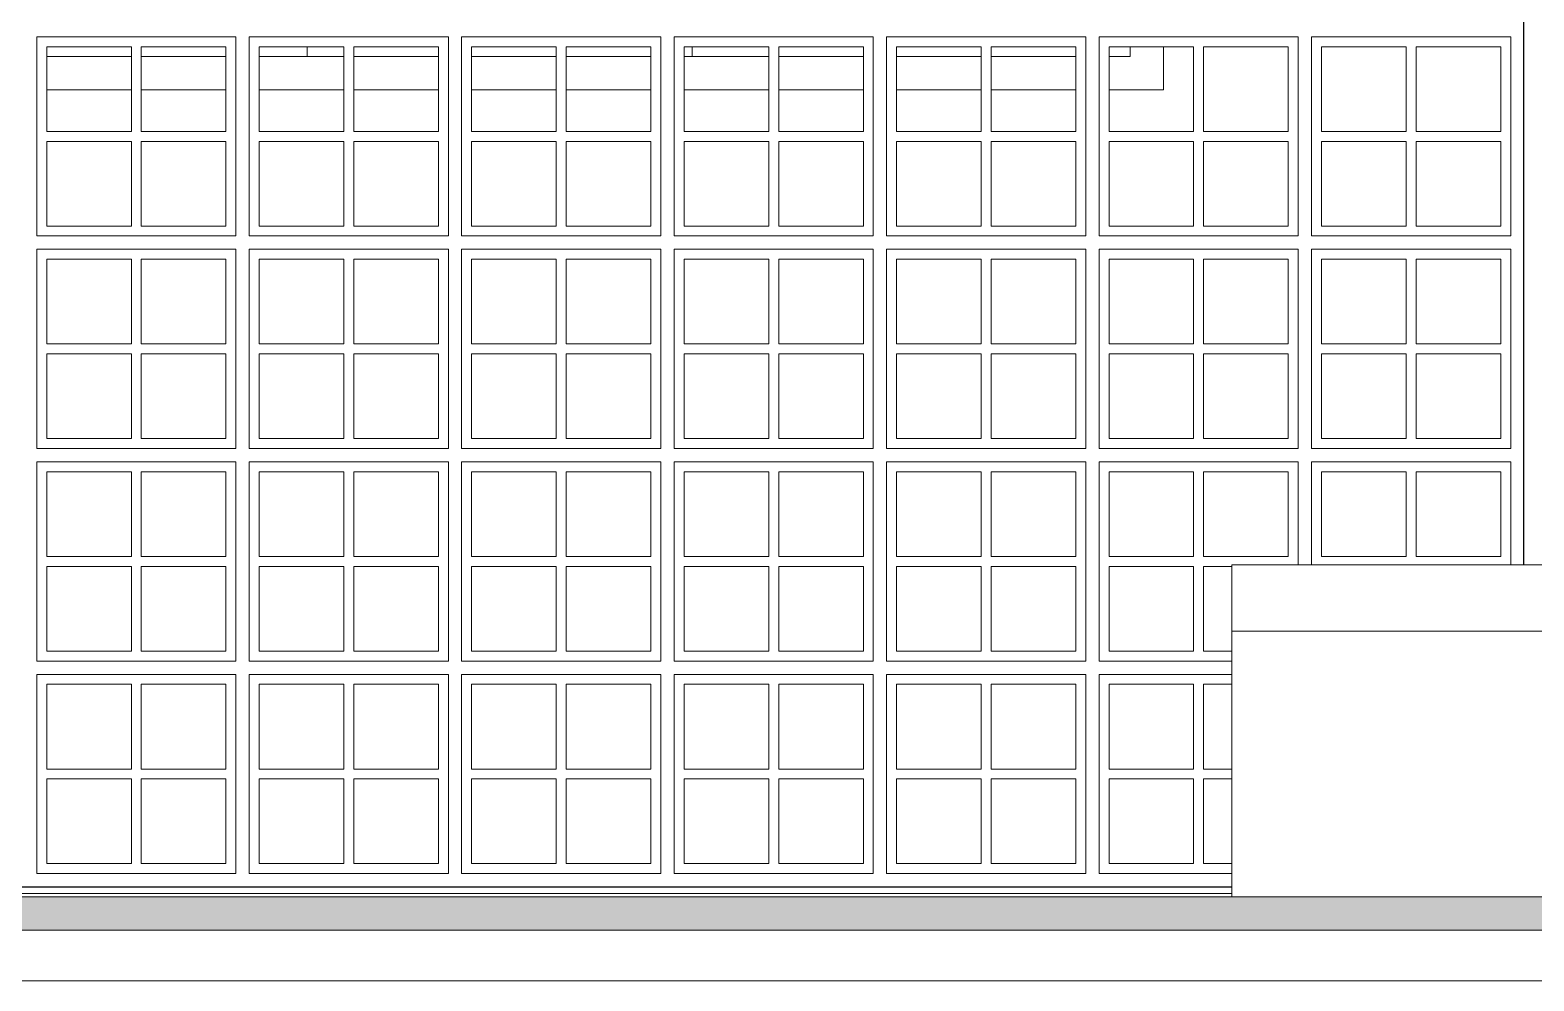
# Model space of a CAD drawing. Header units: metres. Extents: x -77 to 95, y 0 to 9.
# Drawn here: x -58.824 to -56.559, y -0.142 to 1.29 of the extents above; entities that cross this region are included whole.
import ezdxf

# ---------------------------------------------------------------- set-up
doc = ezdxf.new("R2010")
doc.units = ezdxf.units.M
doc.header["$MEASUREMENT"] = 0
for name, color, linetype, lineweight in [('Janelas Archicad_Caneta_No__241', 7, 'Continuous', 13), ('Janelas Archicad_Caneta_No__3', 7, 'Continuous', 25), ('Janelas Archicad_Caneta_No__43', 44, 'Continuous', 0), ('LAJES.EST_Caneta_No__241', 7, 'Continuous', 13), ('TERRENO.ARQ_Caneta_No__241', 7, 'Continuous', 13)]:
    doc.layers.add(name, color=color, linetype=linetype, lineweight=lineweight)
doc.layers.add('Janelas Archicad_Caneta_No__9', color=7, linetype='Continuous', lineweight=5, true_color=0x020202)
doc.layers.add('TERRENO.ARQ', color=7, linetype='Continuous')

msp = doc.modelspace()

# ---------------------------------------------------------------- hatches: boundary and pattern name
at = {"layer": 'TERRENO.ARQ', "linetype": 'Continuous', "lineweight": 0, "true_color": 0x8fbf7f}
msp.add_hatch(color=73, dxfattribs=at).paths.add_polyline_path([(-56.514, -0.015), (-68.8076, -0.015), (-68.8076, -0.065), (-56.514, -0.065)])

# ---------------------------------------------------------------- linework, layer by layer
at = {"layer": 'Janelas Archicad_Caneta_No__241', "color": 7, "linetype": 'Continuous', "lineweight": 13}
for p, q in [((-57.1169, 1.265), (-57.1169, 1.2)), ((-58.6715, 1.2), (-58.799, 1.2)), ((-58.529, 1.2), (-58.6565, 1.2)), ((-58.3515, 1.2), (-58.479, 1.2)), ((-58.209, 1.2), (-58.3365, 1.2)), ((-58.0315, 1.2), (-58.159, 1.2)), ((-57.889, 1.2), (-58.0165, 1.2)), ((-57.7115, 1.2), (-57.839, 1.2)), ((-57.569, 1.2), (-57.6965, 1.2)), ((-57.3915, 1.2), (-57.519, 1.2)), ((-57.249, 1.2), (-57.3765, 1.2)), ((-57.1169, 1.2), (-57.199, 1.2))]:
    msp.add_line(p, q, dxfattribs=at)
at = {"layer": 'Janelas Archicad_Caneta_No__3', "color": 7, "linetype": 'Continuous', "lineweight": 25}
for p, q in [((-56.574, 0.485), (-56.574, 3.22)), ((-66.514, 0), (-57.014, 0))]:
    msp.add_line(p, q, dxfattribs=at)
at = {"layer": 'Janelas Archicad_Caneta_No__43', "color": 44, "linetype": 'Continuous', "lineweight": 0}
for p, q in [((-58.514, 1.28), (-58.814, 1.28)), ((-58.814, 1.28), (-58.814, 0.98)), ((-58.514, 0.98), (-58.514, 1.28)), ((-58.194, 1.28), (-58.494, 1.28)), ((-58.494, 1.28), (-58.494, 0.98)), ((-58.194, 0.98), (-58.194, 1.28)), ((-57.874, 1.28), (-58.174, 1.28)), ((-58.174, 1.28), (-58.174, 0.98)), ((-57.874, 0.98), (-57.874, 1.28)), ((-57.554, 1.28), (-57.854, 1.28)), ((-57.854, 1.28), (-57.854, 0.98)), ((-57.554, 0.98), (-57.554, 1.28)), ((-57.234, 1.28), (-57.534, 1.28)), ((-57.534, 1.28), (-57.534, 0.98)), ((-57.234, 0.98), (-57.234, 1.28)), ((-56.914, 1.28), (-57.214, 1.28)), ((-57.214, 1.28), (-57.214, 0.98)), ((-56.914, 0.98), (-56.914, 1.28)), ((-56.594, 1.28), (-56.894, 1.28)), ((-56.894, 1.28), (-56.894, 0.98)), ((-56.594, 0.98), (-56.594, 1.28)), ((-58.799, 1.1375), (-58.799, 1.265)), ((-58.799, 1.265), (-58.6715, 1.265)), ((-58.6715, 1.265), (-58.6715, 1.1375)), ((-58.6565, 1.1375), (-58.6565, 1.265)), ((-58.6565, 1.265), (-58.529, 1.265)), ((-58.529, 1.265), (-58.529, 1.1375)), ((-58.479, 1.1375), (-58.479, 1.265)), ((-58.479, 1.265), (-58.3515, 1.265)), ((-58.3515, 1.265), (-58.3515, 1.1375)), ((-58.3365, 1.1375), (-58.3365, 1.265)), ((-58.3365, 1.265), (-58.209, 1.265)), ((-58.209, 1.265), (-58.209, 1.1375)), ((-58.159, 1.1375), (-58.159, 1.265)), ((-58.159, 1.265), (-58.0315, 1.265)), ((-58.0315, 1.265), (-58.0315, 1.1375)), ((-58.0165, 1.1375), (-58.0165, 1.265)), ((-58.0165, 1.265), (-57.889, 1.265)), ((-57.889, 1.265), (-57.889, 1.1375)), ((-57.839, 1.1375), (-57.839, 1.265)), ((-57.839, 1.265), (-57.7115, 1.265)), ((-57.7115, 1.265), (-57.7115, 1.1375)), ((-57.6965, 1.1375), (-57.6965, 1.265)), ((-57.6965, 1.265), (-57.569, 1.265)), ((-57.569, 1.265), (-57.569, 1.1375)), ((-57.519, 1.1375), (-57.519, 1.265)), ((-57.519, 1.265), (-57.3915, 1.265)), ((-57.3915, 1.265), (-57.3915, 1.1375)), ((-57.3765, 1.1375), (-57.3765, 1.265)), ((-57.3765, 1.265), (-57.249, 1.265)), ((-57.249, 1.265), (-57.249, 1.1375)), ((-57.199, 1.1375), (-57.199, 1.265)), ((-57.199, 1.265), (-57.0715, 1.265)), ((-57.0715, 1.265), (-57.0715, 1.1375)), ((-57.0565, 1.1375), (-57.0565, 1.265)), ((-57.0565, 1.265), (-56.929, 1.265)), ((-56.929, 1.265), (-56.929, 1.1375)), ((-56.879, 1.1375), (-56.879, 1.265)), ((-56.879, 1.265), (-56.7515, 1.265)), ((-56.7515, 1.265), (-56.7515, 1.1375)), ((-56.7365, 1.1375), (-56.7365, 1.265)), ((-56.7365, 1.265), (-56.609, 1.265)), ((-56.609, 1.265), (-56.609, 1.1375)), ((-58.6715, 1.1375), (-58.799, 1.1375)), ((-58.529, 1.1375), (-58.6565, 1.1375)), ((-58.3515, 1.1375), (-58.479, 1.1375)), ((-58.209, 1.1375), (-58.3365, 1.1375)), ((-58.0315, 1.1375), (-58.159, 1.1375)), ((-57.889, 1.1375), (-58.0165, 1.1375)), ((-57.7115, 1.1375), (-57.839, 1.1375)), ((-57.569, 1.1375), (-57.6965, 1.1375)), ((-57.3915, 1.1375), (-57.519, 1.1375)), ((-57.249, 1.1375), (-57.3765, 1.1375)), ((-57.0715, 1.1375), (-57.199, 1.1375)), ((-56.929, 1.1375), (-57.0565, 1.1375)), ((-56.7515, 1.1375), (-56.879, 1.1375)), ((-56.609, 1.1375), (-56.7365, 1.1375)), ((-58.799, 0.995), (-58.799, 1.1225)), ((-58.799, 1.1225), (-58.6715, 1.1225)), ((-58.6715, 1.1225), (-58.6715, 0.995)), ((-58.6565, 0.995), (-58.6565, 1.1225)), ((-58.6565, 1.1225), (-58.529, 1.1225)), ((-58.529, 1.1225), (-58.529, 0.995)), ((-58.479, 0.995), (-58.479, 1.1225)), ((-58.479, 1.1225), (-58.3515, 1.1225)), ((-58.3515, 1.1225), (-58.3515, 0.995)), ((-58.3365, 0.995), (-58.3365, 1.1225)), ((-58.3365, 1.1225), (-58.209, 1.1225)), ((-58.209, 1.1225), (-58.209, 0.995)), ((-58.159, 0.995), (-58.159, 1.1225)), ((-58.159, 1.1225), (-58.0315, 1.1225)), ((-58.0315, 1.1225), (-58.0315, 0.995)), ((-58.0165, 0.995), (-58.0165, 1.1225)), ((-58.0165, 1.1225), (-57.889, 1.1225)), ((-57.889, 1.1225), (-57.889, 0.995)), ((-57.839, 0.995), (-57.839, 1.1225)), ((-57.839, 1.1225), (-57.7115, 1.1225)), ((-57.7115, 1.1225), (-57.7115, 0.995)), ((-57.6965, 0.995), (-57.6965, 1.1225)), ((-57.6965, 1.1225), (-57.569, 1.1225)), ((-57.569, 1.1225), (-57.569, 0.995)), ((-57.519, 0.995), (-57.519, 1.1225)), ((-57.519, 1.1225), (-57.3915, 1.1225)), ((-57.3915, 1.1225), (-57.3915, 0.995)), ((-57.3765, 0.995), (-57.3765, 1.1225)), ((-57.3765, 1.1225), (-57.249, 1.1225)), ((-57.249, 1.1225), (-57.249, 0.995)), ((-57.199, 0.995), (-57.199, 1.1225)), ((-57.199, 1.1225), (-57.0715, 1.1225)), ((-57.0715, 1.1225), (-57.0715, 0.995)), ((-57.0565, 0.995), (-57.0565, 1.1225)), ((-57.0565, 1.1225), (-56.929, 1.1225)), ((-56.929, 1.1225), (-56.929, 0.995)), ((-56.879, 0.995), (-56.879, 1.1225)), ((-56.879, 1.1225), (-56.7515, 1.1225)), ((-56.7515, 1.1225), (-56.7515, 0.995)), ((-56.7365, 0.995), (-56.7365, 1.1225)), ((-56.7365, 1.1225), (-56.609, 1.1225)), ((-56.609, 1.1225), (-56.609, 0.995)), ((-58.814, 0.98), (-58.514, 0.98)), ((-58.6715, 0.995), (-58.799, 0.995)), ((-58.529, 0.995), (-58.6565, 0.995)), ((-58.494, 0.98), (-58.194, 0.98)), ((-58.3515, 0.995), (-58.479, 0.995)), ((-58.209, 0.995), (-58.3365, 0.995)), ((-58.174, 0.98), (-57.874, 0.98)), ((-58.0315, 0.995), (-58.159, 0.995)), ((-57.889, 0.995), (-58.0165, 0.995)), ((-57.854, 0.98), (-57.554, 0.98)), ((-57.7115, 0.995), (-57.839, 0.995)), ((-57.569, 0.995), (-57.6965, 0.995)), ((-57.534, 0.98), (-57.234, 0.98)), ((-57.3915, 0.995), (-57.519, 0.995)), ((-57.249, 0.995), (-57.3765, 0.995)), ((-57.214, 0.98), (-56.914, 0.98)), ((-57.0715, 0.995), (-57.199, 0.995)), ((-56.929, 0.995), (-57.0565, 0.995)), ((-56.894, 0.98), (-56.594, 0.98)), ((-56.7515, 0.995), (-56.879, 0.995)), ((-56.609, 0.995), (-56.7365, 0.995)), ((-58.514, 0.96), (-58.814, 0.96)), ((-58.814, 0.96), (-58.814, 0.66)), ((-58.514, 0.66), (-58.514, 0.96)), ((-58.194, 0.96), (-58.494, 0.96)), ((-58.494, 0.96), (-58.494, 0.66)), ((-58.194, 0.66), (-58.194, 0.96)), ((-57.874, 0.96), (-58.174, 0.96)), ((-58.174, 0.96), (-58.174, 0.66)), ((-57.874, 0.66), (-57.874, 0.96)), ((-57.554, 0.96), (-57.854, 0.96)), ((-57.854, 0.96), (-57.854, 0.66)), ((-57.554, 0.66), (-57.554, 0.96)), ((-57.234, 0.96), (-57.534, 0.96)), ((-57.534, 0.96), (-57.534, 0.66)), ((-57.234, 0.66), (-57.234, 0.96)), ((-56.914, 0.96), (-57.214, 0.96)), ((-57.214, 0.96), (-57.214, 0.66)), ((-56.914, 0.66), (-56.914, 0.96)), ((-56.594, 0.96), (-56.894, 0.96)), ((-56.894, 0.96), (-56.894, 0.66)), ((-56.594, 0.66), (-56.594, 0.96)), ((-58.799, 0.8175), (-58.799, 0.945)), ((-58.799, 0.945), (-58.6715, 0.945)), ((-58.6715, 0.945), (-58.6715, 0.8175)), ((-58.6565, 0.8175), (-58.6565, 0.945)), ((-58.6565, 0.945), (-58.529, 0.945)), ((-58.529, 0.945), (-58.529, 0.8175)), ((-58.479, 0.8175), (-58.479, 0.945)), ((-58.479, 0.945), (-58.3515, 0.945)), ((-58.3515, 0.945), (-58.3515, 0.8175)), ((-58.3365, 0.8175), (-58.3365, 0.945)), ((-58.3365, 0.945), (-58.209, 0.945)), ((-58.209, 0.945), (-58.209, 0.8175)), ((-58.159, 0.8175), (-58.159, 0.945)), ((-58.159, 0.945), (-58.0315, 0.945)), ((-58.0315, 0.945), (-58.0315, 0.8175)), ((-58.0165, 0.8175), (-58.0165, 0.945)), ((-58.0165, 0.945), (-57.889, 0.945)), ((-57.889, 0.945), (-57.889, 0.8175)), ((-57.839, 0.8175), (-57.839, 0.945)), ((-57.839, 0.945), (-57.7115, 0.945)), ((-57.7115, 0.945), (-57.7115, 0.8175)), ((-57.6965, 0.8175), (-57.6965, 0.945)), ((-57.6965, 0.945), (-57.569, 0.945)), ((-57.569, 0.945), (-57.569, 0.8175)), ((-57.519, 0.8175), (-57.519, 0.945)), ((-57.519, 0.945), (-57.3915, 0.945)), ((-57.3915, 0.945), (-57.3915, 0.8175)), ((-57.3765, 0.8175), (-57.3765, 0.945)), ((-57.3765, 0.945), (-57.249, 0.945)), ((-57.249, 0.945), (-57.249, 0.8175)), ((-57.199, 0.8175), (-57.199, 0.945)), ((-57.199, 0.945), (-57.0715, 0.945)), ((-57.0715, 0.945), (-57.0715, 0.8175)), ((-57.0565, 0.8175), (-57.0565, 0.945)), ((-57.0565, 0.945), (-56.929, 0.945)), ((-56.929, 0.945), (-56.929, 0.8175)), ((-56.879, 0.8175), (-56.879, 0.945)), ((-56.879, 0.945), (-56.7515, 0.945)), ((-56.7515, 0.945), (-56.7515, 0.8175)), ((-56.7365, 0.8175), (-56.7365, 0.945)), ((-56.7365, 0.945), (-56.609, 0.945)), ((-56.609, 0.945), (-56.609, 0.8175)), ((-58.6715, 0.8175), (-58.799, 0.8175)), ((-58.529, 0.8175), (-58.6565, 0.8175)), ((-58.3515, 0.8175), (-58.479, 0.8175)), ((-58.209, 0.8175), (-58.3365, 0.8175)), ((-58.0315, 0.8175), (-58.159, 0.8175)), ((-57.889, 0.8175), (-58.0165, 0.8175)), ((-57.7115, 0.8175), (-57.839, 0.8175)), ((-57.569, 0.8175), (-57.6965, 0.8175)), ((-57.3915, 0.8175), (-57.519, 0.8175)), ((-57.249, 0.8175), (-57.3765, 0.8175)), ((-57.0715, 0.8175), (-57.199, 0.8175)), ((-56.929, 0.8175), (-57.0565, 0.8175)), ((-56.7515, 0.8175), (-56.879, 0.8175)), ((-56.609, 0.8175), (-56.7365, 0.8175)), ((-58.799, 0.675), (-58.799, 0.8025)), ((-58.799, 0.8025), (-58.6715, 0.8025)), ((-58.6715, 0.8025), (-58.6715, 0.675)), ((-58.6565, 0.675), (-58.6565, 0.8025)), ((-58.6565, 0.8025), (-58.529, 0.8025)), ((-58.529, 0.8025), (-58.529, 0.675)), ((-58.479, 0.675), (-58.479, 0.8025)), ((-58.479, 0.8025), (-58.3515, 0.8025)), ((-58.3515, 0.8025), (-58.3515, 0.675)), ((-58.3365, 0.675), (-58.3365, 0.8025)), ((-58.3365, 0.8025), (-58.209, 0.8025)), ((-58.209, 0.8025), (-58.209, 0.675)), ((-58.159, 0.675), (-58.159, 0.8025)), ((-58.159, 0.8025), (-58.0315, 0.8025)), ((-58.0315, 0.8025), (-58.0315, 0.675)), ((-58.0165, 0.675), (-58.0165, 0.8025)), ((-58.0165, 0.8025), (-57.889, 0.8025)), ((-57.889, 0.8025), (-57.889, 0.675)), ((-57.839, 0.675), (-57.839, 0.8025)), ((-57.839, 0.8025), (-57.7115, 0.8025)), ((-57.7115, 0.8025), (-57.7115, 0.675)), ((-57.6965, 0.675), (-57.6965, 0.8025)), ((-57.6965, 0.8025), (-57.569, 0.8025)), ((-57.569, 0.8025), (-57.569, 0.675)), ((-57.519, 0.675), (-57.519, 0.8025)), ((-57.519, 0.8025), (-57.3915, 0.8025)), ((-57.3915, 0.8025), (-57.3915, 0.675)), ((-57.3765, 0.675), (-57.3765, 0.8025)), ((-57.3765, 0.8025), (-57.249, 0.8025)), ((-57.249, 0.8025), (-57.249, 0.675)), ((-57.199, 0.675), (-57.199, 0.8025)), ((-57.199, 0.8025), (-57.0715, 0.8025)), ((-57.0715, 0.8025), (-57.0715, 0.675)), ((-57.0565, 0.675), (-57.0565, 0.8025)), ((-57.0565, 0.8025), (-56.929, 0.8025)), ((-56.929, 0.8025), (-56.929, 0.675)), ((-56.879, 0.675), (-56.879, 0.8025)), ((-56.879, 0.8025), (-56.7515, 0.8025)), ((-56.7515, 0.8025), (-56.7515, 0.675)), ((-56.7365, 0.675), (-56.7365, 0.8025)), ((-56.7365, 0.8025), (-56.609, 0.8025)), ((-56.609, 0.8025), (-56.609, 0.675)), ((-58.814, 0.66), (-58.514, 0.66)), ((-58.6715, 0.675), (-58.799, 0.675)), ((-58.529, 0.675), (-58.6565, 0.675)), ((-58.494, 0.66), (-58.194, 0.66)), ((-58.3515, 0.675), (-58.479, 0.675)), ((-58.209, 0.675), (-58.3365, 0.675)), ((-58.174, 0.66), (-57.874, 0.66)), ((-58.0315, 0.675), (-58.159, 0.675)), ((-57.889, 0.675), (-58.0165, 0.675)), ((-57.854, 0.66), (-57.554, 0.66)), ((-57.7115, 0.675), (-57.839, 0.675)), ((-57.569, 0.675), (-57.6965, 0.675)), ((-57.534, 0.66), (-57.234, 0.66)), ((-57.3915, 0.675), (-57.519, 0.675)), ((-57.249, 0.675), (-57.3765, 0.675)), ((-57.214, 0.66), (-56.914, 0.66)), ((-57.0715, 0.675), (-57.199, 0.675)), ((-56.929, 0.675), (-57.0565, 0.675)), ((-56.894, 0.66), (-56.594, 0.66)), ((-56.7515, 0.675), (-56.879, 0.675)), ((-56.609, 0.675), (-56.7365, 0.675)), ((-58.514, 0.64), (-58.814, 0.64)), ((-58.814, 0.64), (-58.814, 0.34)), ((-58.514, 0.34), (-58.514, 0.64)), ((-58.194, 0.64), (-58.494, 0.64)), ((-58.494, 0.64), (-58.494, 0.34)), ((-58.194, 0.34), (-58.194, 0.64)), ((-57.874, 0.64), (-58.174, 0.64)), ((-58.174, 0.64), (-58.174, 0.34)), ((-57.874, 0.34), (-57.874, 0.64)), ((-57.554, 0.64), (-57.854, 0.64)), ((-57.854, 0.64), (-57.854, 0.34)), ((-57.554, 0.34), (-57.554, 0.64)), ((-57.234, 0.64), (-57.534, 0.64)), ((-57.534, 0.64), (-57.534, 0.34)), ((-57.234, 0.34), (-57.234, 0.64)), ((-56.914, 0.64), (-57.214, 0.64)), ((-57.214, 0.64), (-57.214, 0.34)), ((-56.914, 0.485), (-56.914, 0.64)), ((-56.594, 0.64), (-56.894, 0.64)), ((-56.894, 0.64), (-56.894, 0.485)), ((-56.594, 0.485), (-56.594, 0.64)), ((-58.799, 0.4975), (-58.799, 0.625)), ((-58.799, 0.625), (-58.6715, 0.625)), ((-58.6715, 0.625), (-58.6715, 0.4975)), ((-58.6565, 0.4975), (-58.6565, 0.625)), ((-58.6565, 0.625), (-58.529, 0.625)), ((-58.529, 0.625), (-58.529, 0.4975)), ((-58.479, 0.4975), (-58.479, 0.625)), ((-58.479, 0.625), (-58.3515, 0.625)), ((-58.3515, 0.625), (-58.3515, 0.4975)), ((-58.3365, 0.4975), (-58.3365, 0.625)), ((-58.3365, 0.625), (-58.209, 0.625)), ((-58.209, 0.625), (-58.209, 0.4975)), ((-58.159, 0.4975), (-58.159, 0.625)), ((-58.159, 0.625), (-58.0315, 0.625)), ((-58.0315, 0.625), (-58.0315, 0.4975)), ((-58.0165, 0.4975), (-58.0165, 0.625)), ((-58.0165, 0.625), (-57.889, 0.625)), ((-57.889, 0.625), (-57.889, 0.4975)), ((-57.839, 0.4975), (-57.839, 0.625)), ((-57.839, 0.625), (-57.7115, 0.625)), ((-57.7115, 0.625), (-57.7115, 0.4975)), ((-57.6965, 0.4975), (-57.6965, 0.625)), ((-57.6965, 0.625), (-57.569, 0.625)), ((-57.569, 0.625), (-57.569, 0.4975)), ((-57.519, 0.4975), (-57.519, 0.625)), ((-57.519, 0.625), (-57.3915, 0.625)), ((-57.3915, 0.625), (-57.3915, 0.4975)), ((-57.3765, 0.4975), (-57.3765, 0.625)), ((-57.3765, 0.625), (-57.249, 0.625)), ((-57.249, 0.625), (-57.249, 0.4975)), ((-57.199, 0.4975), (-57.199, 0.625)), ((-57.199, 0.625), (-57.0715, 0.625)), ((-57.0715, 0.625), (-57.0715, 0.4975)), ((-57.0565, 0.4975), (-57.0565, 0.625)), ((-57.0565, 0.625), (-56.929, 0.625)), ((-56.929, 0.625), (-56.929, 0.4975)), ((-56.879, 0.4975), (-56.879, 0.625)), ((-56.879, 0.625), (-56.7515, 0.625)), ((-56.7515, 0.625), (-56.7515, 0.4975)), ((-56.7365, 0.4975), (-56.7365, 0.625)), ((-56.7365, 0.625), (-56.609, 0.625)), ((-56.609, 0.625), (-56.609, 0.4975)), ((-58.6715, 0.4975), (-58.799, 0.4975)), ((-58.799, 0.355), (-58.799, 0.4825)), ((-58.799, 0.4825), (-58.6715, 0.4825)), ((-58.6715, 0.4825), (-58.6715, 0.355)), ((-58.529, 0.4975), (-58.6565, 0.4975)), ((-58.6565, 0.355), (-58.6565, 0.4825)), ((-58.6565, 0.4825), (-58.529, 0.4825)), ((-58.529, 0.4825), (-58.529, 0.355)), ((-58.3515, 0.4975), (-58.479, 0.4975)), ((-58.479, 0.355), (-58.479, 0.4825)), ((-58.479, 0.4825), (-58.3515, 0.4825)), ((-58.3515, 0.4825), (-58.3515, 0.355)), ((-58.209, 0.4975), (-58.3365, 0.4975)), ((-58.3365, 0.355), (-58.3365, 0.4825)), ((-58.3365, 0.4825), (-58.209, 0.4825)), ((-58.209, 0.4825), (-58.209, 0.355)), ((-58.0315, 0.4975), (-58.159, 0.4975)), ((-58.159, 0.355), (-58.159, 0.4825)), ((-58.159, 0.4825), (-58.0315, 0.4825)), ((-58.0315, 0.4825), (-58.0315, 0.355)), ((-57.889, 0.4975), (-58.0165, 0.4975)), ((-58.0165, 0.355), (-58.0165, 0.4825)), ((-58.0165, 0.4825), (-57.889, 0.4825)), ((-57.889, 0.4825), (-57.889, 0.355)), ((-57.7115, 0.4975), (-57.839, 0.4975)), ((-57.839, 0.355), (-57.839, 0.4825)), ((-57.839, 0.4825), (-57.7115, 0.4825)), ((-57.7115, 0.4825), (-57.7115, 0.355)), ((-57.569, 0.4975), (-57.6965, 0.4975)), ((-57.6965, 0.355), (-57.6965, 0.4825)), ((-57.6965, 0.4825), (-57.569, 0.4825)), ((-57.569, 0.4825), (-57.569, 0.355)), ((-57.3915, 0.4975), (-57.519, 0.4975)), ((-57.519, 0.355), (-57.519, 0.4825)), ((-57.519, 0.4825), (-57.3915, 0.4825)), ((-57.3915, 0.4825), (-57.3915, 0.355)), ((-57.249, 0.4975), (-57.3765, 0.4975)), ((-57.3765, 0.355), (-57.3765, 0.4825)), ((-57.3765, 0.4825), (-57.249, 0.4825)), ((-57.249, 0.4825), (-57.249, 0.355)), ((-57.0715, 0.4975), (-57.199, 0.4975)), ((-57.199, 0.355), (-57.199, 0.4825)), ((-57.199, 0.4825), (-57.0715, 0.4825)), ((-57.0715, 0.4825), (-57.0715, 0.355)), ((-56.929, 0.4975), (-57.0565, 0.4975)), ((-57.0565, 0.355), (-57.0565, 0.4825)), ((-57.0565, 0.4825), (-57.014, 0.4825)), ((-56.7515, 0.4975), (-56.879, 0.4975)), ((-56.609, 0.4975), (-56.7365, 0.4975)), ((-58.814, 0.34), (-58.514, 0.34)), ((-58.6715, 0.355), (-58.799, 0.355)), ((-58.529, 0.355), (-58.6565, 0.355)), ((-58.494, 0.34), (-58.194, 0.34)), ((-58.3515, 0.355), (-58.479, 0.355)), ((-58.209, 0.355), (-58.3365, 0.355)), ((-58.174, 0.34), (-57.874, 0.34)), ((-58.0315, 0.355), (-58.159, 0.355)), ((-57.889, 0.355), (-58.0165, 0.355)), ((-57.854, 0.34), (-57.554, 0.34)), ((-57.7115, 0.355), (-57.839, 0.355)), ((-57.569, 0.355), (-57.6965, 0.355)), ((-57.534, 0.34), (-57.234, 0.34)), ((-57.3915, 0.355), (-57.519, 0.355)), ((-57.249, 0.355), (-57.3765, 0.355)), ((-57.214, 0.34), (-57.014, 0.34)), ((-57.0715, 0.355), (-57.199, 0.355)), ((-57.014, 0.355), (-57.0565, 0.355)), ((-58.514, 0.32), (-58.814, 0.32)), ((-58.814, 0.32), (-58.814, 0.02)), ((-58.514, 0.02), (-58.514, 0.32)), ((-58.194, 0.32), (-58.494, 0.32)), ((-58.494, 0.32), (-58.494, 0.02)), ((-58.194, 0.02), (-58.194, 0.32)), ((-57.874, 0.32), (-58.174, 0.32)), ((-58.174, 0.32), (-58.174, 0.02)), ((-57.874, 0.02), (-57.874, 0.32)), ((-57.554, 0.32), (-57.854, 0.32)), ((-57.854, 0.32), (-57.854, 0.02)), ((-57.554, 0.02), (-57.554, 0.32)), ((-57.234, 0.32), (-57.534, 0.32)), ((-57.534, 0.32), (-57.534, 0.02)), ((-57.234, 0.02), (-57.234, 0.32)), ((-57.014, 0.32), (-57.214, 0.32)), ((-57.214, 0.32), (-57.214, 0.02)), ((-58.799, 0.1775), (-58.799, 0.305)), ((-58.799, 0.305), (-58.6715, 0.305)), ((-58.6715, 0.305), (-58.6715, 0.1775)), ((-58.6565, 0.1775), (-58.6565, 0.305)), ((-58.6565, 0.305), (-58.529, 0.305)), ((-58.529, 0.305), (-58.529, 0.1775)), ((-58.479, 0.1775), (-58.479, 0.305)), ((-58.479, 0.305), (-58.3515, 0.305)), ((-58.3515, 0.305), (-58.3515, 0.1775)), ((-58.3365, 0.1775), (-58.3365, 0.305)), ((-58.3365, 0.305), (-58.209, 0.305)), ((-58.209, 0.305), (-58.209, 0.1775)), ((-58.159, 0.1775), (-58.159, 0.305)), ((-58.159, 0.305), (-58.0315, 0.305)), ((-58.0315, 0.305), (-58.0315, 0.1775)), ((-58.0165, 0.1775), (-58.0165, 0.305)), ((-58.0165, 0.305), (-57.889, 0.305)), ((-57.889, 0.305), (-57.889, 0.1775)), ((-57.839, 0.1775), (-57.839, 0.305)), ((-57.839, 0.305), (-57.7115, 0.305)), ((-57.7115, 0.305), (-57.7115, 0.1775)), ((-57.6965, 0.1775), (-57.6965, 0.305)), ((-57.6965, 0.305), (-57.569, 0.305)), ((-57.569, 0.305), (-57.569, 0.1775)), ((-57.519, 0.1775), (-57.519, 0.305)), ((-57.519, 0.305), (-57.3915, 0.305)), ((-57.3915, 0.305), (-57.3915, 0.1775)), ((-57.3765, 0.1775), (-57.3765, 0.305)), ((-57.3765, 0.305), (-57.249, 0.305)), ((-57.249, 0.305), (-57.249, 0.1775)), ((-57.199, 0.1775), (-57.199, 0.305)), ((-57.199, 0.305), (-57.0715, 0.305)), ((-57.0715, 0.305), (-57.0715, 0.1775)), ((-57.0565, 0.1775), (-57.0565, 0.305)), ((-57.0565, 0.305), (-57.014, 0.305)), ((-58.6715, 0.1775), (-58.799, 0.1775)), ((-58.799, 0.035), (-58.799, 0.1625)), ((-58.799, 0.1625), (-58.6715, 0.1625)), ((-58.6715, 0.1625), (-58.6715, 0.035)), ((-58.529, 0.1775), (-58.6565, 0.1775)), ((-58.6565, 0.035), (-58.6565, 0.1625)), ((-58.6565, 0.1625), (-58.529, 0.1625)), ((-58.529, 0.1625), (-58.529, 0.035)), ((-58.3515, 0.1775), (-58.479, 0.1775)), ((-58.479, 0.035), (-58.479, 0.1625)), ((-58.479, 0.1625), (-58.3515, 0.1625)), ((-58.3515, 0.1625), (-58.3515, 0.035)), ((-58.209, 0.1775), (-58.3365, 0.1775)), ((-58.3365, 0.035), (-58.3365, 0.1625)), ((-58.3365, 0.1625), (-58.209, 0.1625)), ((-58.209, 0.1625), (-58.209, 0.035)), ((-58.0315, 0.1775), (-58.159, 0.1775)), ((-58.159, 0.035), (-58.159, 0.1625)), ((-58.159, 0.1625), (-58.0315, 0.1625)), ((-58.0315, 0.1625), (-58.0315, 0.035)), ((-57.889, 0.1775), (-58.0165, 0.1775)), ((-58.0165, 0.035), (-58.0165, 0.1625)), ((-58.0165, 0.1625), (-57.889, 0.1625)), ((-57.889, 0.1625), (-57.889, 0.035)), ((-57.7115, 0.1775), (-57.839, 0.1775)), ((-57.839, 0.035), (-57.839, 0.1625)), ((-57.839, 0.1625), (-57.7115, 0.1625)), ((-57.7115, 0.1625), (-57.7115, 0.035)), ((-57.569, 0.1775), (-57.6965, 0.1775)), ((-57.6965, 0.035), (-57.6965, 0.1625)), ((-57.6965, 0.1625), (-57.569, 0.1625)), ((-57.569, 0.1625), (-57.569, 0.035)), ((-57.3915, 0.1775), (-57.519, 0.1775)), ((-57.519, 0.035), (-57.519, 0.1625)), ((-57.519, 0.1625), (-57.3915, 0.1625)), ((-57.3915, 0.1625), (-57.3915, 0.035)), ((-57.249, 0.1775), (-57.3765, 0.1775)), ((-57.3765, 0.035), (-57.3765, 0.1625)), ((-57.3765, 0.1625), (-57.249, 0.1625)), ((-57.249, 0.1625), (-57.249, 0.035)), ((-57.0715, 0.1775), (-57.199, 0.1775)), ((-57.199, 0.035), (-57.199, 0.1625)), ((-57.199, 0.1625), (-57.0715, 0.1625)), ((-57.0715, 0.1625), (-57.0715, 0.035)), ((-57.014, 0.1775), (-57.0565, 0.1775)), ((-57.0565, 0.035), (-57.0565, 0.1625)), ((-57.0565, 0.1625), (-57.014, 0.1625)), ((-58.6715, 0.035), (-58.799, 0.035)), ((-58.529, 0.035), (-58.6565, 0.035)), ((-58.3515, 0.035), (-58.479, 0.035)), ((-58.209, 0.035), (-58.3365, 0.035)), ((-58.0315, 0.035), (-58.159, 0.035)), ((-57.889, 0.035), (-58.0165, 0.035)), ((-57.7115, 0.035), (-57.839, 0.035)), ((-57.569, 0.035), (-57.6965, 0.035)), ((-57.3915, 0.035), (-57.519, 0.035)), ((-57.249, 0.035), (-57.3765, 0.035)), ((-57.0715, 0.035), (-57.199, 0.035)), ((-57.014, 0.035), (-57.0565, 0.035)), ((-58.814, 0.02), (-58.514, 0.02)), ((-58.494, 0.02), (-58.194, 0.02)), ((-58.174, 0.02), (-57.874, 0.02)), ((-57.854, 0.02), (-57.554, 0.02)), ((-57.534, 0.02), (-57.234, 0.02)), ((-57.214, 0.02), (-57.014, 0.02))]:
    msp.add_line(p, q, dxfattribs=at)
at = {"layer": 'Janelas Archicad_Caneta_No__9', "color": 18, "linetype": 'Continuous', "lineweight": 5, "true_color": 0x020202}
for p, q in [((-58.799, 1.25), (-58.6715, 1.25)), ((-58.6565, 1.25), (-58.529, 1.25)), ((-58.479, 1.25), (-58.4069, 1.25)), ((-58.4069, 1.25), (-58.4069, 1.265)), ((-58.3515, 1.25), (-58.4069, 1.25)), ((-58.209, 1.25), (-58.3365, 1.25)), ((-58.0315, 1.25), (-58.159, 1.25)), ((-57.889, 1.25), (-58.0165, 1.25)), ((-57.8269, 1.25), (-57.839, 1.25)), ((-57.8269, 1.265), (-57.8269, 1.25)), ((-57.8269, 1.25), (-57.7115, 1.25)), ((-57.6965, 1.25), (-57.569, 1.25)), ((-57.519, 1.25), (-57.3915, 1.25)), ((-57.3765, 1.25), (-57.249, 1.25)), ((-57.199, 1.25), (-57.1669, 1.25)), ((-57.1669, 1.25), (-57.1669, 1.265))]:
    msp.add_line(p, q, dxfattribs=at)
at = {"layer": 'LAJES.EST_Caneta_No__241', "color": 7, "linetype": 'Continuous', "lineweight": 13}
for p, q in [((-56.514, 0.485), (-57.014, 0.485)), ((-57.014, 0.385), (-56.514, 0.385)), ((-57.014, -0.01), (-66.514, -0.01)), ((-67.314, -0.1415), (-56.514, -0.1415))]:
    msp.add_line(p, q, dxfattribs=at)
at = {"layer": 'LAJES.EST_Caneta_No__241', "color": 7, "linetype": 'Continuous', "lineweight": 13, "flags": 128}
msp.add_lwpolyline([(-57.014, 0.485), (-57.014, 0.385), (-57.014, -0.015)], dxfattribs=at)
at = {"layer": 'TERRENO.ARQ_Caneta_No__241', "color": 7, "linetype": 'Continuous', "lineweight": 13}
for p, q in [((-57.014, -0.015), (-68.8076, -0.015)), ((-56.514, -0.015), (-57.014, -0.015)), ((-56.514, -0.065), (-68.8076, -0.065))]:
    msp.add_line(p, q, dxfattribs=at)

doc.saveas('drawing.dxf')
